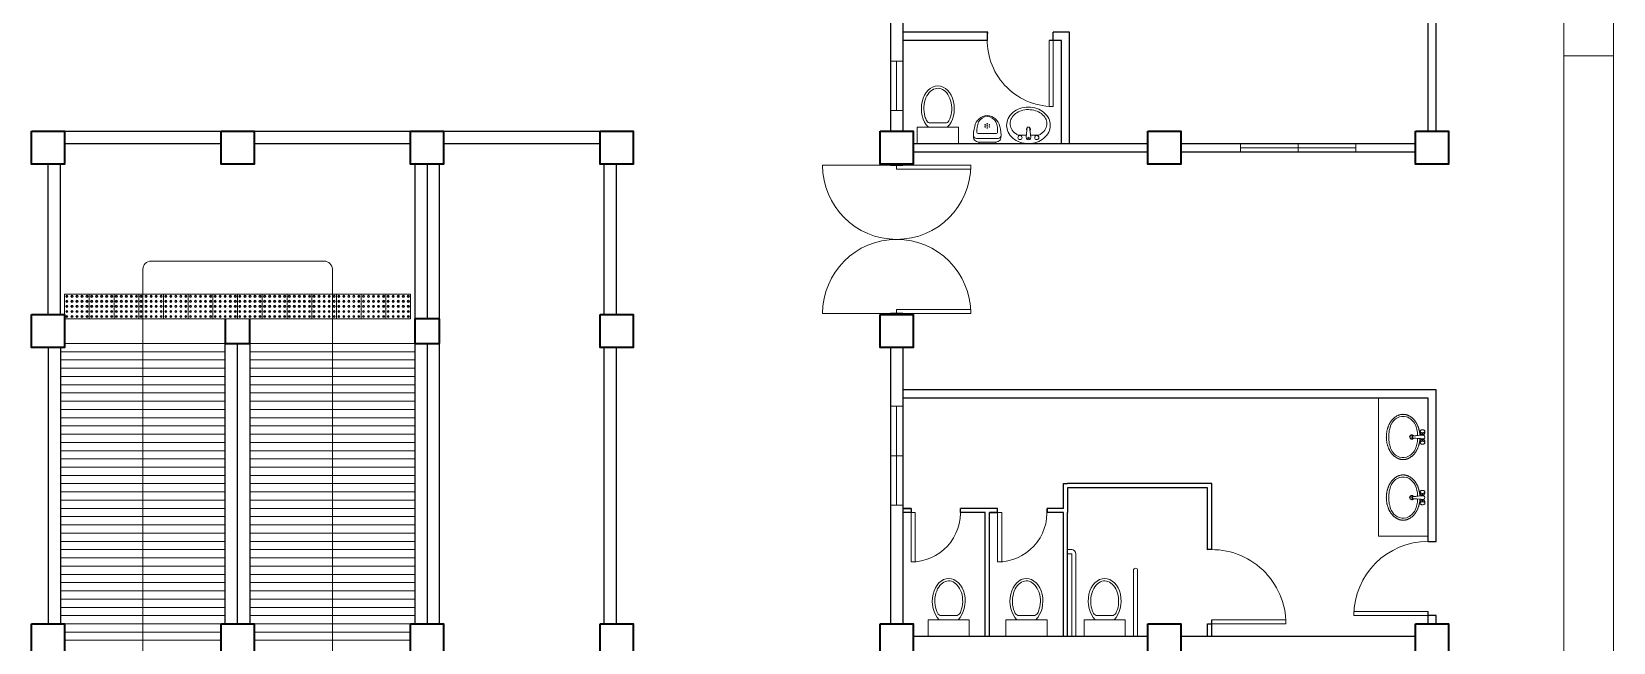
# Model space of a CAD drawing. Header units: millimetres. Extents: x -116 to 421, y 1 to 342.
# Drawn here: x 3.42 to 22.62, y 214.62 to 222.03 of the extents above; entities that cross this region are included whole.
import ezdxf

# ---------------------------------------------------------------- set-up
doc = ezdxf.new("R2010")
doc.units = ezdxf.units.MM
doc.header["$MEASUREMENT"] = 0
doc.linetypes.add('HIDDEN2', pattern=[0.1875, 0.125, -0.0625])
doc.layers.add('ahu line', color=7, linetype='Continuous', lineweight=20)

msp = doc.modelspace()

# ---------------------------------------------------------------- linework, layer by layer
at = {"color": 8, "lineweight": 25}
for p, q in [((13.845, 226.422), (13.845, 220.822)), ((13.995, 226.422), (13.995, 220.822)), ((20.37, 220.822), (20.37, 222.672)), ((20.47, 220.822), (20.47, 222.672)), ((15.026, 222.022), (13.995, 222.022)), ((15.02, 222.022), (15.02, 221.922)), ((16.019, 222.022), (15.82, 222.022)), ((15.82, 221.922), (15.82, 222.022)), ((16.02, 220.672), (16.019, 222.022)), ((15.02, 221.922), (13.995, 221.922)), ((15.92, 221.922), (15.77, 221.922)), ((15.92, 221.922), (15.82, 221.922)), ((15.92, 220.672), (15.92, 221.922)), ((3.82, 220.822), (8.42, 220.822)), ((8.42, 220.822), (10.32, 220.822)), ((3.82, 220.672), (5.72, 220.672)), ((6.12, 220.672), (8.02, 220.672)), ((8.42, 220.672), (10.32, 220.672)), ((14.12, 220.672), (16.97, 220.672)), ((17.37, 220.672), (20.22, 220.672)), ((3.62, 218.597), (3.62, 220.422)), ((3.77, 218.597), (3.77, 220.422)), ((8.07, 220.422), (8.07, 214.847)), ((8.22, 220.422), (8.22, 218.547)), ((8.37, 214.847), (8.37, 220.422)), ((10.37, 218.597), (10.37, 220.422)), ((10.52, 218.597), (10.52, 220.422)), ((13.845, 220.422), (13.845, 220.41)), ((13.995, 220.422), (13.995, 220.41)), ((14.12, 220.572), (16.97, 220.572)), ((17.37, 220.572), (20.22, 220.572)), ((13.845, 220.41), (13.995, 220.41)), ((13.995, 218.61), (13.845, 218.61)), ((13.845, 218.597), (13.845, 218.61)), ((13.995, 218.597), (13.995, 218.61)), ((3.62, 218.197), (3.62, 214.847)), ((3.77, 218.197), (3.77, 214.847)), ((5.77, 214.847), (5.77, 218.247)), ((5.92, 214.847), (5.92, 218.247)), ((6.07, 218.247), (6.07, 214.847)), ((8.22, 218.247), (8.22, 214.847)), ((10.37, 214.847), (10.37, 218.197)), ((10.52, 214.847), (10.52, 218.197)), ((13.845, 218.197), (13.845, 214.847)), ((13.995, 218.197), (13.845, 218.197)), ((13.995, 218.197), (13.995, 214.847)), ((20.47, 217.685), (13.995, 217.685)), ((20.37, 217.585), (13.995, 217.585)), ((20.37, 215.847), (20.37, 217.585)), ((20.47, 215.847), (20.47, 217.685)), ((15.945, 216.247), (15.945, 216.547)), ((15.945, 216.547), (15.995, 216.547)), ((17.745, 216.547), (15.995, 216.547)), ((17.695, 216.497), (15.995, 216.497)), ((15.995, 216.497), (15.995, 216.197)), ((17.695, 215.746), (17.695, 216.497)), ((17.745, 215.747), (17.745, 216.547)), ((14.095, 216.247), (13.995, 216.247)), ((13.995, 216.247), (14.095, 216.247)), ((14.095, 216.197), (13.995, 216.197)), ((14.095, 216.247), (14.095, 216.197)), ((14.995, 216.197), (14.693, 216.197)), ((14.995, 216.247), (14.695, 216.247)), ((14.695, 216.197), (14.695, 216.247)), ((15.145, 216.247), (14.995, 216.247)), ((14.995, 214.697), (14.995, 216.197)), ((15.045, 214.697), (15.045, 216.197)), ((15.145, 216.197), (15.045, 216.197)), ((15.045, 216.197), (15.145, 216.197)), ((15.145, 216.197), (15.145, 216.247)), ((15.945, 216.247), (15.745, 216.247)), ((15.745, 216.247), (15.745, 216.197)), ((15.945, 216.197), (15.745, 216.197)), ((15.945, 214.697), (15.945, 216.197)), ((15.995, 214.697), (15.995, 216.197)), ((20.37, 215.847), (20.47, 215.847)), ((17.745, 215.747), (17.695, 215.747)), ((17.745, 214.697), (17.745, 214.897)), ((20.37, 214.847), (20.37, 214.997)), ((20.47, 214.947), (20.37, 214.947)), ((20.47, 214.847), (20.47, 214.947)), ((14.12, 214.697), (16.97, 214.697)), ((15.045, 214.697), (15.945, 214.697)), ((15.045, 214.697), (15.945, 214.697)), ((17.37, 214.697), (20.22, 214.697)), ((17.695, 214.697), (17.695, 214.847)), ((17.695, 214.847), (17.745, 214.847))]:
    msp.add_line(p, q, dxfattribs=at)
at = {"color": 8, "lineweight": -2}
for p, q in [((15.026, 222.022), (15.02, 222.022)), ((5.77, 218.547), (5.77, 218.247)), ((8.37, 218.547), (8.07, 218.547)), ((8.07, 218.547), (8.07, 218.247)), ((8.37, 218.247), (8.37, 218.547)), ((5.77, 218.247), (6.07, 218.247)), ((5.77, 218.247), (6.07, 218.247)), ((8.07, 218.247), (8.37, 218.247)), ((17.37, 214.697), (17.695, 214.697))]:
    msp.add_line(p, q, dxfattribs=at)
at = {"color": 8, "lineweight": 13}
for p, q in [((15.77, 221.122), (15.77, 221.922)), ((15.82, 221.922), (15.82, 221.122)), ((15.82, 221.122), (15.77, 221.122)), ((13.92, 220.41), (13.02, 220.41)), ((13.92, 220.41), (14.82, 220.41)), ((13.92, 220.36), (13.92, 220.41)), ((14.82, 220.36), (13.92, 220.36)), ((14.82, 220.41), (14.82, 220.36)), ((13.92, 218.61), (13.02, 218.61)), ((13.92, 218.66), (14.82, 218.66)), ((13.92, 218.61), (13.92, 218.66)), ((14.82, 218.61), (13.92, 218.61)), ((14.82, 218.66), (14.82, 218.61)), ((14.095, 216.197), (14.095, 215.597)), ((14.095, 216.197), (14.145, 216.197)), ((14.145, 215.597), (14.145, 216.197)), ((14.693, 216.197), (14.695, 216.197)), ((15.145, 216.197), (15.145, 215.597)), ((15.145, 216.197), (15.195, 216.197)), ((15.195, 215.597), (15.195, 216.197)), ((14.095, 215.597), (14.145, 215.597)), ((17.745, 214.847), (17.745, 214.897)), ((18.645, 214.897), (17.745, 214.897)), ((18.645, 214.847), (18.645, 214.897)), ((19.47, 214.997), (20.37, 214.997)), ((19.47, 214.947), (19.47, 214.997)), ((20.37, 214.947), (19.47, 214.947)), ((17.745, 214.847), (18.645, 214.847))]:
    msp.add_line(p, q, dxfattribs=at)
at = {"color": 8, "lineweight": 9}
for p, q in [((13.845, 221.072), (13.845, 221.672)), ((13.845, 221.672), (13.995, 221.672)), ((13.92, 221.672), (13.92, 221.072)), ((13.995, 221.072), (13.845, 221.072)), ((14.17, 220.672), (14.17, 220.872)), ((14.17, 220.872), (14.67, 220.872)), ((14.329, 220.922), (14.51, 220.922)), ((14.67, 220.872), (14.67, 220.672)), ((15.505, 220.87), (15.492, 220.748)), ((15.534, 220.87), (15.548, 220.748)), ((14.67, 220.672), (14.17, 220.672)), ((14.888, 220.734), (15.152, 220.734)), ((18.095, 220.572), (18.095, 220.672)), ((19.495, 220.622), (18.095, 220.622)), ((18.795, 220.672), (19.495, 220.672)), ((18.795, 220.672), (18.795, 220.572)), ((19.495, 220.672), (19.495, 220.572)), ((19.495, 220.572), (18.095, 220.572)), ((4.77, 206.247), (4.77, 219.147)), ((4.87, 219.247), (6.97, 219.247)), ((7.07, 219.147), (7.07, 218.247)), ((4.12, 218.847), (3.82, 218.847)), ((3.82, 218.847), (3.82, 218.547)), ((4.42, 218.847), (4.12, 218.847)), ((4.12, 218.847), (4.12, 218.547)), ((4.72, 218.847), (4.42, 218.847)), ((4.42, 218.847), (4.42, 218.547)), ((5.02, 218.847), (4.72, 218.847)), ((4.72, 218.847), (4.72, 218.547)), ((5.32, 218.847), (5.02, 218.847)), ((5.02, 218.847), (5.02, 218.547)), ((5.62, 218.847), (5.32, 218.847)), ((5.32, 218.847), (5.32, 218.547)), ((5.92, 218.847), (5.62, 218.847)), ((5.62, 218.847), (5.62, 218.547)), ((6.22, 218.847), (5.92, 218.847)), ((5.92, 218.847), (5.92, 218.547)), ((6.52, 218.847), (6.22, 218.847)), ((6.22, 218.847), (6.22, 218.547)), ((6.52, 218.547), (6.52, 218.847)), ((6.82, 218.847), (6.52, 218.847)), ((6.82, 218.547), (6.82, 218.847)), ((7.12, 218.847), (6.82, 218.847)), ((7.12, 218.547), (7.12, 218.847)), ((7.42, 218.847), (7.12, 218.847)), ((7.42, 218.547), (7.42, 218.847)), ((7.72, 218.847), (7.42, 218.847)), ((7.72, 218.547), (7.72, 218.847)), ((8.02, 218.847), (7.72, 218.847)), ((8.02, 218.547), (8.02, 218.847)), ((3.82, 218.547), (4.12, 218.547)), ((4.12, 218.547), (4.42, 218.547)), ((4.42, 218.547), (4.72, 218.547)), ((4.72, 218.547), (5.02, 218.547)), ((5.02, 218.547), (5.32, 218.547)), ((5.32, 218.547), (5.62, 218.547)), ((5.62, 218.547), (5.92, 218.547)), ((6.07, 218.547), (5.77, 218.547)), ((6.07, 218.547), (5.77, 218.547)), ((5.92, 218.547), (6.22, 218.547)), ((6.22, 218.547), (6.52, 218.547)), ((6.52, 218.547), (6.82, 218.547)), ((6.82, 218.547), (7.12, 218.547)), ((7.12, 218.547), (7.42, 218.547)), ((7.42, 218.547), (7.72, 218.547)), ((7.72, 218.547), (8.02, 218.547)), ((3.77, 218.147), (5.77, 218.147)), ((3.82, 218.247), (5.77, 218.247)), ((6.07, 218.247), (8.07, 218.247)), ((6.07, 218.147), (8.07, 218.147)), ((7.07, 218.247), (7.07, 205.347)), ((3.77, 218.047), (5.77, 218.047)), ((3.77, 217.947), (5.77, 217.947)), ((6.07, 218.047), (8.07, 218.047)), ((6.07, 217.947), (8.07, 217.947)), ((3.77, 217.847), (5.77, 217.847)), ((3.77, 217.747), (5.77, 217.747)), ((6.07, 217.847), (8.07, 217.847)), ((6.07, 217.747), (8.07, 217.747)), ((3.77, 217.647), (5.77, 217.647)), ((3.77, 217.547), (5.77, 217.547)), ((6.07, 217.647), (8.07, 217.647)), ((6.07, 217.547), (8.07, 217.547)), ((3.77, 217.447), (5.77, 217.447)), ((3.77, 217.347), (5.77, 217.347)), ((6.07, 217.447), (8.07, 217.447)), ((6.07, 217.347), (8.07, 217.347)), ((13.995, 217.485), (13.845, 217.485)), ((13.92, 217.485), (13.92, 216.285)), ((3.77, 217.247), (5.77, 217.247)), ((6.07, 217.247), (8.07, 217.247)), ((20.274, 217.182), (20.274, 217.161)), ((20.282, 217.166), (20.274, 217.179)), ((20.282, 217.148), (20.274, 217.161)), ((20.282, 217.166), (20.303, 217.163)), ((20.282, 217.166), (20.282, 217.148)), ((20.323, 217.166), (20.303, 217.163)), ((20.303, 217.144), (20.303, 217.163)), ((20.323, 217.166), (20.332, 217.179)), ((20.323, 217.166), (20.323, 217.148)), ((20.323, 217.148), (20.332, 217.161)), ((20.332, 217.182), (20.332, 217.161)), ((3.77, 217.147), (5.77, 217.147)), ((3.77, 217.047), (5.77, 217.047)), ((6.07, 217.147), (8.07, 217.147)), ((6.07, 217.047), (8.07, 217.047)), ((20.188, 217.123), (20.178, 217.127)), ((20.188, 217.104), (20.178, 217.099)), ((20.179, 217.128), (20.279, 217.134)), ((20.179, 217.099), (20.279, 217.093)), ((20.188, 217.123), (20.284, 217.134)), ((20.188, 217.103), (20.284, 217.092)), ((20.282, 217.079), (20.274, 217.066)), ((20.274, 217.045), (20.274, 217.066)), ((20.282, 217.06), (20.274, 217.048)), ((20.282, 217.148), (20.303, 217.144)), ((20.282, 217.079), (20.303, 217.082)), ((20.282, 217.06), (20.282, 217.079)), ((20.282, 217.06), (20.303, 217.064)), ((20.284, 217.134), (20.32, 217.136)), ((20.284, 217.092), (20.32, 217.091)), ((20.289, 217.145), (20.289, 217.142)), ((20.289, 217.082), (20.289, 217.085)), ((20.323, 217.148), (20.303, 217.144)), ((20.303, 217.082), (20.303, 217.064)), ((20.323, 217.079), (20.303, 217.082)), ((20.323, 217.06), (20.303, 217.064)), ((20.317, 217.145), (20.317, 217.142)), ((20.317, 217.082), (20.317, 217.085)), ((20.323, 217.079), (20.332, 217.066)), ((20.323, 217.06), (20.323, 217.079)), ((20.323, 217.06), (20.332, 217.048)), ((20.332, 217.045), (20.332, 217.066)), ((3.77, 216.947), (5.77, 216.947)), ((3.77, 216.847), (5.77, 216.847)), ((6.07, 216.947), (8.07, 216.947)), ((6.07, 216.847), (8.07, 216.847)), ((13.845, 216.885), (13.995, 216.885)), ((3.77, 216.747), (5.77, 216.747)), ((3.77, 216.647), (5.77, 216.647)), ((6.07, 216.747), (8.07, 216.747)), ((6.07, 216.647), (8.07, 216.647)), ((3.77, 216.547), (5.77, 216.547)), ((3.77, 216.447), (5.77, 216.447)), ((6.07, 216.547), (8.07, 216.547)), ((6.07, 216.447), (8.07, 216.447)), ((20.188, 216.388), (20.178, 216.392)), ((20.179, 216.393), (20.279, 216.399)), ((20.188, 216.388), (20.284, 216.399)), ((20.274, 216.447), (20.274, 216.426)), ((20.282, 216.431), (20.274, 216.444)), ((20.282, 216.413), (20.274, 216.426)), ((20.282, 216.431), (20.303, 216.427)), ((20.282, 216.431), (20.282, 216.413)), ((20.282, 216.413), (20.303, 216.409)), ((20.284, 216.399), (20.32, 216.401)), ((20.289, 216.41), (20.289, 216.407)), ((20.323, 216.431), (20.303, 216.427)), ((20.303, 216.409), (20.303, 216.427)), ((20.323, 216.413), (20.303, 216.409)), ((20.317, 216.41), (20.317, 216.407)), ((20.323, 216.431), (20.332, 216.444)), ((20.323, 216.431), (20.323, 216.413)), ((20.323, 216.413), (20.332, 216.426)), ((20.332, 216.447), (20.332, 216.426)), ((3.77, 216.347), (5.77, 216.347)), ((3.77, 216.247), (5.77, 216.247)), ((6.07, 216.347), (8.07, 216.347)), ((6.07, 216.247), (8.07, 216.247)), ((13.995, 216.285), (13.845, 216.285)), ((20.188, 216.368), (20.178, 216.364)), ((20.179, 216.364), (20.279, 216.358)), ((20.188, 216.368), (20.284, 216.357)), ((20.282, 216.344), (20.274, 216.331)), ((20.274, 216.31), (20.274, 216.331)), ((20.282, 216.325), (20.274, 216.313)), ((20.282, 216.344), (20.303, 216.347)), ((20.282, 216.325), (20.282, 216.344)), ((20.282, 216.325), (20.303, 216.329)), ((20.284, 216.357), (20.32, 216.356)), ((20.289, 216.347), (20.289, 216.35)), ((20.303, 216.347), (20.303, 216.329)), ((20.323, 216.344), (20.303, 216.347)), ((20.323, 216.325), (20.303, 216.329)), ((20.317, 216.347), (20.317, 216.35)), ((20.323, 216.325), (20.323, 216.344)), ((20.323, 216.344), (20.332, 216.331)), ((20.323, 216.325), (20.332, 216.313)), ((20.332, 216.31), (20.332, 216.331)), ((3.77, 216.147), (5.77, 216.147)), ((3.77, 216.047), (5.77, 216.047)), ((6.07, 216.147), (8.07, 216.147)), ((6.07, 216.047), (8.07, 216.047)), ((3.77, 215.947), (5.77, 215.947)), ((3.77, 215.847), (5.77, 215.847)), ((6.07, 215.947), (8.07, 215.947)), ((6.07, 215.847), (8.07, 215.847)), ((3.77, 215.747), (5.77, 215.747)), ((3.77, 215.647), (5.77, 215.647)), ((6.07, 215.747), (8.07, 215.747)), ((6.07, 215.647), (8.07, 215.647)), ((15.995, 215.697), (15.995, 215.747)), ((15.995, 215.747), (16.045, 215.747)), ((16.045, 215.697), (15.995, 215.697)), ((16.045, 215.397), (16.045, 215.697)), ((16.095, 215.697), (16.095, 214.697)), ((3.77, 215.547), (5.77, 215.547)), ((3.77, 215.447), (5.77, 215.447)), ((6.07, 215.547), (8.07, 215.547)), ((6.07, 215.447), (8.07, 215.447)), ((16.795, 215.497), (16.795, 214.697)), ((16.845, 215.397), (16.845, 215.497)), ((3.77, 215.347), (5.77, 215.347)), ((3.77, 215.247), (5.77, 215.247)), ((6.07, 215.347), (8.07, 215.347)), ((6.07, 215.247), (8.07, 215.247)), ((16.045, 214.697), (16.045, 215.397)), ((16.845, 214.697), (16.845, 215.397)), ((3.77, 215.147), (5.77, 215.147)), ((3.77, 215.047), (5.77, 215.047)), ((6.07, 215.147), (8.07, 215.147)), ((6.07, 215.047), (8.07, 215.047)), ((3.77, 214.947), (5.77, 214.947)), ((6.07, 214.947), (8.07, 214.947)), ((14.302, 214.897), (14.302, 214.697)), ((14.802, 214.897), (14.302, 214.897)), ((14.643, 214.947), (14.462, 214.947)), ((14.802, 214.697), (14.802, 214.897)), ((15.245, 214.897), (15.245, 214.697)), ((15.745, 214.897), (15.245, 214.897)), ((15.585, 214.947), (15.404, 214.947)), ((15.745, 214.697), (15.745, 214.897)), ((16.195, 214.697), (16.195, 214.897)), ((16.195, 214.897), (16.695, 214.897)), ((16.354, 214.947), (16.535, 214.947)), ((16.695, 214.897), (16.695, 214.697)), ((3.77, 214.847), (5.77, 214.847)), ((3.82, 214.747), (5.72, 214.747)), ((6.07, 214.847), (8.07, 214.847)), ((6.12, 214.747), (8.02, 214.747)), ((14.302, 214.697), (14.802, 214.697)), ((15.245, 214.697), (15.745, 214.697)), ((15.995, 214.697), (16.045, 214.697)), ((16.695, 214.697), (16.195, 214.697)), ((16.795, 214.697), (16.845, 214.697)), ((3.82, 214.647), (5.72, 214.647)), ((6.12, 214.647), (8.02, 214.647))]:
    msp.add_line(p, q, dxfattribs=at)
at = {"color": 8, "lineweight": 35}
for p, q in [((5.77, 218.547), (5.77, 218.247)), ((6.07, 218.247), (6.07, 218.547)), ((6.07, 218.247), (6.07, 218.547)), ((8.37, 218.547), (8.07, 218.547)), ((8.07, 218.547), (8.07, 218.247)), ((8.37, 218.247), (8.37, 218.547)), ((5.77, 218.247), (6.07, 218.247)), ((8.07, 218.247), (8.37, 218.247))]:
    msp.add_line(p, q, dxfattribs=at)
at = {"color": 8, "lineweight": 9}
for points in [[(13.845, 221.672), (13.995, 221.672), (13.995, 221.072), (13.845, 221.072)], [(18.095, 220.672), (19.495, 220.672), (19.495, 220.572), (18.095, 220.572)], [(13.845, 217.485), (13.995, 217.485), (13.995, 216.285), (13.845, 216.285)]]:
    msp.add_lwpolyline(points, close=True, dxfattribs=at)
for points in [[(14.916, 220.69, -0.232594), (14.865, 220.714, -0.150533), (14.854, 220.741, -0.085973), (14.867, 220.879, -0.343308), (15.02, 221.012)], [(15.02, 220.794), (14.909, 220.794, -0.398633), (14.894, 220.808, -0.107696), (14.915, 220.935, -0.267529), (15.02, 221)], [(15.123, 220.69, 0.232594), (15.175, 220.714, 0.150533), (15.186, 220.741, 0.085973), (15.172, 220.879, 0.343308), (15.02, 221.012)], [(15.02, 220.794), (15.131, 220.794, 0.398633), (15.146, 220.808, 0.107696), (15.125, 220.935, 0.267529), (15.02, 221)], [(15.742, 220.914, 0.124838), (15.727, 220.977, 0.105788), (15.677, 221.035, 0.086697), (15.607, 221.071, 0.076776), (15.52, 221.084, 0.076776), (15.432, 221.071, 0.086697), (15.363, 221.035, 0.105788), (15.313, 220.977, 0.124838), (15.297, 220.914, 0.124838), (15.313, 220.852, 0.105788), (15.363, 220.794, 0.040067), (15.393, 220.774), (15.495, 220.774, 0.040067)], [(15.544, 220.774), (15.646, 220.774, 0.040067), (15.677, 220.794, 0.105788), (15.727, 220.852, 0.124838), (15.742, 220.914, 0.124838)], [(20.287, 217.147, 0.035268), (20.288, 217.146, 0.107165), (20.291, 217.143, 0.077149), (20.296, 217.141, 0.064217), (20.303, 217.14, 0.064217)], [(20.287, 217.08, -0.035268), (20.288, 217.08, -0.107165), (20.291, 217.084, -0.077149), (20.296, 217.086, -0.064217), (20.303, 217.087, -0.064217)], [(20.289, 217.147, 0.046803), (20.291, 217.145, 0.077149), (20.296, 217.143, 0.064217), (20.303, 217.142, 0.064217), (20.309, 217.143, 0.077149), (20.315, 217.145, 0.046803), (20.317, 217.147, 0.145837)], [(20.289, 217.145, 0.047218), (20.29, 217.144, 0.107177), (20.293, 217.14, 0.077931), (20.297, 217.139, 0.065152), (20.303, 217.138, 0.065152), (20.308, 217.139, 0.077931), (20.313, 217.14, 0.107177), (20.316, 217.144, 0.047218), (20.316, 217.145, 0.144081)], [(20.289, 217.082, -0.047218), (20.29, 217.083, -0.107177), (20.293, 217.086, -0.077931), (20.297, 217.088, -0.065152), (20.303, 217.089, -0.065152), (20.308, 217.088, -0.077931), (20.313, 217.086, -0.107177), (20.316, 217.083, -0.047218), (20.316, 217.082, -0.144081)], [(20.289, 217.08, -0.046803), (20.291, 217.081, -0.077149), (20.296, 217.084, -0.064217), (20.303, 217.084, -0.064217), (20.309, 217.084, -0.077149), (20.315, 217.081, -0.046803), (20.317, 217.08, -0.145837)], [(20.303, 217.14, 0.064217), (20.309, 217.141, 0.077149), (20.314, 217.143, 0.107165), (20.318, 217.146, 0.035268), (20.318, 217.147, 0.145837)], [(20.303, 217.087, -0.064217), (20.309, 217.086, -0.077149), (20.314, 217.084, -0.107165), (20.318, 217.08, -0.035268), (20.318, 217.08, -0.145837)], [(20.287, 216.412, 0.035268), (20.288, 216.411, 0.107165), (20.291, 216.408, 0.077149), (20.296, 216.406, 0.064217), (20.303, 216.405, 0.064217)], [(20.289, 216.412, 0.046803), (20.291, 216.41, 0.077149), (20.296, 216.408, 0.064217), (20.303, 216.407, 0.064217), (20.309, 216.408, 0.077149), (20.315, 216.41, 0.046803), (20.317, 216.412, 0.145837)], [(20.289, 216.41, 0.047218), (20.29, 216.409, 0.107177), (20.293, 216.405, 0.077931), (20.297, 216.404, 0.065152), (20.303, 216.403, 0.065152), (20.308, 216.404, 0.077931), (20.313, 216.405, 0.107177), (20.316, 216.409, 0.047218), (20.316, 216.41, 0.144081)], [(20.303, 216.405, 0.064217), (20.309, 216.406, 0.077149), (20.314, 216.408, 0.107165), (20.318, 216.411, 0.035268), (20.318, 216.412, 0.145837)], [(20.287, 216.344, -0.035268), (20.288, 216.345, -0.107165), (20.291, 216.349, -0.077149), (20.296, 216.351, -0.064217), (20.303, 216.352, -0.064217)], [(20.289, 216.347, -0.047218), (20.29, 216.348, -0.107177), (20.293, 216.351, -0.077931), (20.297, 216.353, -0.065152), (20.303, 216.354, -0.065152), (20.308, 216.353, -0.077931), (20.313, 216.351, -0.107177), (20.316, 216.348, -0.047218), (20.316, 216.347, -0.144081)], [(20.289, 216.345, -0.046803), (20.291, 216.346, -0.077149), (20.296, 216.348, -0.064217), (20.303, 216.349, -0.064217), (20.309, 216.348, -0.077149), (20.315, 216.346, -0.046803), (20.317, 216.345, -0.145837)], [(20.303, 216.352, -0.064217), (20.309, 216.351, -0.077149), (20.314, 216.349, -0.107165), (20.318, 216.345, -0.035268), (20.318, 216.344, -0.145837)]]:
    msp.add_lwpolyline(points, format="xyb", dxfattribs=at)
for points in [[(15.785, 220.893, 0.11576), (15.766, 220.976, 0.104047), (15.707, 221.05, 0.090875), (15.623, 221.097, 0.083344), (15.52, 221.114, 0.083344), (15.416, 221.097, 0.090875), (15.332, 221.05, 0.104047), (15.274, 220.976, 0.11576), (15.255, 220.893, 0.11576), (15.274, 220.811, 0.104047), (15.332, 220.737, 0.090875), (15.416, 220.69, 0.083344), (15.52, 220.672, 0.083344), (15.623, 220.69, 0.090875), (15.707, 220.737, 0.104047), (15.766, 220.811, 0.11576)], [(20.274, 217.182, 0.145837), (20.276, 217.176, 0.107165), (20.282, 217.169, 0.077149), (20.291, 217.165, 0.064217), (20.303, 217.164, 0.064217), (20.314, 217.165, 0.077149), (20.323, 217.169, 0.107165), (20.33, 217.176, 0.145837), (20.332, 217.182, 0.145837), (20.33, 217.189, 0.107165), (20.323, 217.195, 0.077149), (20.314, 217.199, 0.064217), (20.303, 217.2, 0.064217), (20.291, 217.199, 0.077149), (20.282, 217.195, 0.107165), (20.276, 217.189, 0.145837)], [(20.274, 217.045, -0.145837), (20.276, 217.051, -0.107165), (20.282, 217.058, -0.077149), (20.291, 217.062, -0.064217), (20.303, 217.063, -0.064217), (20.314, 217.062, -0.077149), (20.323, 217.058, -0.107165), (20.33, 217.051, -0.145837), (20.332, 217.045, -0.145837), (20.33, 217.038, -0.107165), (20.323, 217.032, -0.077149), (20.314, 217.028, -0.064217), (20.303, 217.026, -0.064217), (20.291, 217.028, -0.077149), (20.282, 217.032, -0.107165), (20.276, 217.038, -0.145837)], [(20.274, 216.447, 0.145837), (20.276, 216.44, 0.107165), (20.282, 216.434, 0.077149), (20.291, 216.43, 0.064217), (20.303, 216.429, 0.064217), (20.314, 216.43, 0.077149), (20.323, 216.434, 0.107165), (20.33, 216.44, 0.145837), (20.332, 216.447, 0.145837), (20.33, 216.454, 0.107165), (20.323, 216.46, 0.077149), (20.314, 216.464, 0.064217), (20.303, 216.465, 0.064217), (20.291, 216.464, 0.077149), (20.282, 216.46, 0.107165), (20.276, 216.454, 0.145837)], [(20.274, 216.31, -0.145837), (20.276, 216.316, -0.107165), (20.282, 216.323, -0.077149), (20.291, 216.326, -0.064217), (20.303, 216.328, -0.064217), (20.314, 216.326, -0.077149), (20.323, 216.323, -0.107165), (20.33, 216.316, -0.145837), (20.332, 216.31, -0.145837), (20.33, 216.303, -0.107165), (20.323, 216.297, -0.077149), (20.314, 216.293, -0.064217), (20.303, 216.291, -0.064217), (20.291, 216.293, -0.077149), (20.282, 216.297, -0.107165), (20.276, 216.303, -0.145837)]]:
    msp.add_lwpolyline(points, format="xyb", close=True, dxfattribs=at)
at = {"color": 8, "lineweight": 35}
for points in [[(3.42, 220.822), (3.82, 220.822), (3.82, 220.422), (3.42, 220.422)], [(5.72, 220.822), (6.12, 220.822), (6.12, 220.422), (5.72, 220.422)], [(8.02, 220.822), (8.42, 220.822), (8.42, 220.422), (8.02, 220.422)], [(10.32, 220.822), (10.72, 220.822), (10.72, 220.422), (10.32, 220.422)], [(13.72, 220.822), (14.12, 220.822), (14.12, 220.422), (13.72, 220.422)], [(16.97, 220.822), (17.37, 220.822), (17.37, 220.422), (16.97, 220.422)], [(20.22, 220.822), (20.62, 220.822), (20.62, 220.422), (20.22, 220.422)], [(3.42, 218.597), (3.82, 218.597), (3.82, 218.197), (3.42, 218.197)], [(10.32, 218.597), (10.72, 218.597), (10.72, 218.197), (10.32, 218.197)], [(13.72, 218.597), (14.12, 218.597), (14.12, 218.197), (13.72, 218.197)], [(3.42, 214.847), (3.82, 214.847), (3.82, 214.447), (3.42, 214.447)], [(5.72, 214.847), (6.12, 214.847), (6.12, 214.447), (5.72, 214.447)], [(8.02, 214.847), (8.42, 214.847), (8.42, 214.447), (8.02, 214.447)], [(10.32, 214.847), (10.72, 214.847), (10.72, 214.447), (10.32, 214.447)], [(13.72, 214.847), (14.12, 214.847), (14.12, 214.447), (13.72, 214.447)], [(16.97, 214.847), (17.37, 214.847), (17.37, 214.447), (16.97, 214.447)], [(20.22, 214.847), (20.62, 214.847), (20.62, 214.447), (20.22, 214.447)]]:
    msp.add_lwpolyline(points, close=True, dxfattribs=at)
at = {"color": 8, "lineweight": 9}
for points in [[(15.02, 220.69), (14.916, 220.69)], [(14.916, 220.69), (14.916, 220.672), (15.02, 220.672)], [(15.02, 220.69), (15.123, 220.69)], [(15.123, 220.69), (15.123, 220.672), (15.02, 220.672)]]:
    msp.add_lwpolyline(points, dxfattribs=at)
at = {"color": 8, "lineweight": 9, "ltscale": 0.4}
msp.add_lwpolyline([(20.37, 217.585), (20.37, 215.91), (19.77, 215.91), (19.77, 217.585)], close=True, dxfattribs=at)
at = {"color": 8, "lineweight": 9}
for centre, radius in [((14.995, 220.899), 0.004), ((14.995, 220.874), 0.004), ((15.02, 220.912), 0.004), ((15.02, 220.887), 0.004), ((15.02, 220.862), 0.004), ((15.045, 220.899), 0.004), ((15.045, 220.874), 0.004), ((15.418, 220.745), 0.0255), ((15.52, 220.739), 0.0095), ((15.621, 220.745), 0.0255), ((3.848, 218.819), 0.013), ((3.848, 218.758), 0.013), ((3.848, 218.697), 0.013), ((3.848, 218.819), 0.009), ((3.848, 218.758), 0.009), ((3.848, 218.697), 0.009), ((3.909, 218.819), 0.013), ((3.909, 218.758), 0.013), ((3.909, 218.697), 0.013), ((3.909, 218.819), 0.009), ((3.909, 218.758), 0.009), ((3.909, 218.697), 0.009), ((3.97, 218.819), 0.013), ((3.97, 218.758), 0.013), ((3.97, 218.697), 0.013), ((3.97, 218.819), 0.009), ((3.97, 218.758), 0.009), ((3.97, 218.697), 0.009), ((4.031, 218.819), 0.013), ((4.031, 218.758), 0.013), ((4.031, 218.697), 0.013), ((4.031, 218.819), 0.009), ((4.031, 218.758), 0.009), ((4.031, 218.697), 0.009), ((4.092, 218.819), 0.013), ((4.092, 218.758), 0.013), ((4.092, 218.697), 0.013), ((4.092, 218.819), 0.009), ((4.092, 218.758), 0.009), ((4.092, 218.697), 0.009), ((4.148, 218.819), 0.013), ((4.148, 218.758), 0.013), ((4.148, 218.697), 0.013), ((4.148, 218.819), 0.009), ((4.148, 218.758), 0.009), ((4.148, 218.697), 0.009), ((4.209, 218.819), 0.013), ((4.209, 218.758), 0.013), ((4.209, 218.697), 0.013), ((4.209, 218.819), 0.009), ((4.209, 218.758), 0.009), ((4.209, 218.697), 0.009), ((4.27, 218.819), 0.013), ((4.27, 218.758), 0.013), ((4.27, 218.697), 0.013), ((4.27, 218.819), 0.009), ((4.27, 218.758), 0.009), ((4.27, 218.697), 0.009), ((4.331, 218.819), 0.013), ((4.331, 218.758), 0.013), ((4.331, 218.697), 0.013), ((4.331, 218.819), 0.009), ((4.331, 218.758), 0.009), ((4.331, 218.697), 0.009), ((4.392, 218.819), 0.013), ((4.392, 218.758), 0.013), ((4.392, 218.697), 0.013), ((4.392, 218.819), 0.009), ((4.392, 218.758), 0.009), ((4.392, 218.697), 0.009), ((4.448, 218.819), 0.013), ((4.448, 218.758), 0.013), ((4.448, 218.697), 0.013), ((4.448, 218.819), 0.009), ((4.448, 218.758), 0.009), ((4.448, 218.697), 0.009), ((4.509, 218.819), 0.013), ((4.509, 218.758), 0.013), ((4.509, 218.697), 0.013), ((4.509, 218.819), 0.009), ((4.509, 218.758), 0.009), ((4.509, 218.697), 0.009), ((4.57, 218.819), 0.013), ((4.57, 218.758), 0.013), ((4.57, 218.697), 0.013), ((4.57, 218.819), 0.009), ((4.57, 218.758), 0.009), ((4.57, 218.697), 0.009), ((4.631, 218.819), 0.013), ((4.631, 218.758), 0.013), ((4.631, 218.697), 0.013), ((4.631, 218.819), 0.009), ((4.631, 218.758), 0.009), ((4.631, 218.697), 0.009), ((4.692, 218.819), 0.013), ((4.692, 218.758), 0.013), ((4.692, 218.697), 0.013), ((4.692, 218.819), 0.009), ((4.692, 218.758), 0.009), ((4.692, 218.697), 0.009), ((4.748, 218.819), 0.013), ((4.748, 218.758), 0.013), ((4.748, 218.697), 0.013), ((4.748, 218.819), 0.009), ((4.748, 218.758), 0.009), ((4.748, 218.697), 0.009), ((4.809, 218.819), 0.013), ((4.809, 218.758), 0.013), ((4.809, 218.697), 0.013), ((4.809, 218.819), 0.009), ((4.809, 218.758), 0.009), ((4.809, 218.697), 0.009), ((4.87, 218.819), 0.013), ((4.87, 218.758), 0.013), ((4.87, 218.697), 0.013), ((4.87, 218.819), 0.009), ((4.87, 218.758), 0.009), ((4.87, 218.697), 0.009), ((4.931, 218.819), 0.013), ((4.931, 218.758), 0.013), ((4.931, 218.697), 0.013), ((4.931, 218.819), 0.009), ((4.931, 218.758), 0.009), ((4.931, 218.697), 0.009), ((4.992, 218.819), 0.013), ((4.992, 218.758), 0.013), ((4.992, 218.697), 0.013), ((4.992, 218.819), 0.009), ((4.992, 218.758), 0.009), ((4.992, 218.697), 0.009), ((5.048, 218.819), 0.013), ((5.048, 218.758), 0.013), ((5.048, 218.697), 0.013), ((5.048, 218.819), 0.009), ((5.048, 218.758), 0.009), ((5.048, 218.697), 0.009), ((5.109, 218.819), 0.013), ((5.109, 218.758), 0.013), ((5.109, 218.697), 0.013), ((5.109, 218.819), 0.009), ((5.109, 218.758), 0.009), ((5.109, 218.697), 0.009), ((5.17, 218.819), 0.013), ((5.17, 218.758), 0.013), ((5.17, 218.697), 0.013), ((5.17, 218.819), 0.009), ((5.17, 218.758), 0.009), ((5.17, 218.697), 0.009), ((5.231, 218.819), 0.013), ((5.231, 218.758), 0.013), ((5.231, 218.697), 0.013), ((5.231, 218.819), 0.009), ((5.231, 218.758), 0.009), ((5.231, 218.697), 0.009), ((5.292, 218.819), 0.013), ((5.292, 218.758), 0.013), ((5.292, 218.697), 0.013), ((5.292, 218.819), 0.009), ((5.292, 218.758), 0.009), ((5.292, 218.697), 0.009), ((5.348, 218.819), 0.013), ((5.348, 218.758), 0.013), ((5.348, 218.697), 0.013), ((5.348, 218.819), 0.009), ((5.348, 218.758), 0.009), ((5.348, 218.697), 0.009), ((5.409, 218.819), 0.013), ((5.409, 218.758), 0.013), ((5.409, 218.697), 0.013), ((5.409, 218.819), 0.009), ((5.409, 218.758), 0.009), ((5.409, 218.697), 0.009), ((5.47, 218.819), 0.013), ((5.47, 218.758), 0.013), ((5.47, 218.697), 0.013), ((5.47, 218.819), 0.009), ((5.47, 218.758), 0.009), ((5.47, 218.697), 0.009), ((5.531, 218.819), 0.013), ((5.531, 218.758), 0.013), ((5.531, 218.697), 0.013), ((5.531, 218.819), 0.009), ((5.531, 218.758), 0.009), ((5.531, 218.697), 0.009), ((5.592, 218.819), 0.013), ((5.592, 218.758), 0.013), ((5.592, 218.697), 0.013), ((5.592, 218.819), 0.009), ((5.592, 218.758), 0.009), ((5.592, 218.697), 0.009), ((5.648, 218.819), 0.013), ((5.648, 218.758), 0.013), ((5.648, 218.697), 0.013), ((5.648, 218.819), 0.009), ((5.648, 218.758), 0.009), ((5.648, 218.697), 0.009), ((5.709, 218.819), 0.013), ((5.709, 218.758), 0.013), ((5.709, 218.697), 0.013), ((5.709, 218.819), 0.009), ((5.709, 218.758), 0.009), ((5.709, 218.697), 0.009), ((5.77, 218.819), 0.013), ((5.77, 218.758), 0.013), ((5.77, 218.697), 0.013), ((5.77, 218.819), 0.009), ((5.77, 218.758), 0.009), ((5.77, 218.697), 0.009), ((5.831, 218.819), 0.013), ((5.831, 218.758), 0.013), ((5.831, 218.697), 0.013), ((5.831, 218.819), 0.009), ((5.831, 218.758), 0.009), ((5.831, 218.697), 0.009), ((5.892, 218.819), 0.013), ((5.892, 218.758), 0.013), ((5.892, 218.697), 0.013), ((5.892, 218.819), 0.009), ((5.892, 218.758), 0.009), ((5.892, 218.697), 0.009), ((5.948, 218.819), 0.013), ((5.948, 218.758), 0.013), ((5.948, 218.697), 0.013), ((5.948, 218.819), 0.009), ((5.948, 218.758), 0.009), ((5.948, 218.697), 0.009), ((6.009, 218.819), 0.013), ((6.009, 218.758), 0.013), ((6.009, 218.697), 0.013), ((6.009, 218.819), 0.009), ((6.009, 218.758), 0.009), ((6.009, 218.697), 0.009), ((6.07, 218.819), 0.013), ((6.07, 218.758), 0.013), ((6.07, 218.697), 0.013), ((6.07, 218.819), 0.009), ((6.07, 218.758), 0.009), ((6.07, 218.697), 0.009), ((6.131, 218.819), 0.013), ((6.131, 218.758), 0.013), ((6.131, 218.697), 0.013), ((6.131, 218.819), 0.009), ((6.131, 218.758), 0.009), ((6.131, 218.697), 0.009), ((6.192, 218.819), 0.013), ((6.192, 218.758), 0.013), ((6.192, 218.697), 0.013), ((6.192, 218.819), 0.009), ((6.192, 218.758), 0.009), ((6.192, 218.697), 0.009), ((6.248, 218.819), 0.013), ((6.248, 218.758), 0.013), ((6.248, 218.697), 0.013), ((6.248, 218.819), 0.009), ((6.248, 218.758), 0.009), ((6.248, 218.697), 0.009), ((6.309, 218.819), 0.013), ((6.309, 218.758), 0.013), ((6.309, 218.697), 0.013), ((6.309, 218.819), 0.009), ((6.309, 218.758), 0.009), ((6.309, 218.697), 0.009), ((6.37, 218.819), 0.013), ((6.37, 218.758), 0.013), ((6.37, 218.697), 0.013), ((6.37, 218.819), 0.009), ((6.37, 218.758), 0.009), ((6.37, 218.697), 0.009), ((6.431, 218.819), 0.013), ((6.431, 218.758), 0.013), ((6.431, 218.697), 0.013), ((6.431, 218.819), 0.009), ((6.431, 218.758), 0.009), ((6.431, 218.697), 0.009), ((6.492, 218.819), 0.013), ((6.492, 218.758), 0.013), ((6.492, 218.697), 0.013), ((6.492, 218.819), 0.009), ((6.492, 218.758), 0.009), ((6.492, 218.697), 0.009), ((6.548, 218.819), 0.013), ((6.548, 218.758), 0.013), ((6.548, 218.697), 0.013), ((6.548, 218.819), 0.009), ((6.548, 218.758), 0.009), ((6.548, 218.697), 0.009), ((6.609, 218.819), 0.013), ((6.609, 218.758), 0.013), ((6.609, 218.697), 0.013), ((6.609, 218.819), 0.009), ((6.609, 218.758), 0.009), ((6.609, 218.697), 0.009), ((6.67, 218.819), 0.013), ((6.67, 218.758), 0.013), ((6.67, 218.697), 0.013), ((6.67, 218.819), 0.009), ((6.67, 218.758), 0.009), ((6.67, 218.697), 0.009), ((6.731, 218.819), 0.013), ((6.731, 218.758), 0.013), ((6.731, 218.697), 0.013), ((6.731, 218.819), 0.009), ((6.731, 218.758), 0.009), ((6.731, 218.697), 0.009), ((6.792, 218.819), 0.013), ((6.792, 218.758), 0.013), ((6.792, 218.697), 0.013), ((6.792, 218.819), 0.009), ((6.792, 218.758), 0.009), ((6.792, 218.697), 0.009), ((6.848, 218.819), 0.013), ((6.848, 218.758), 0.013), ((6.848, 218.697), 0.013), ((6.848, 218.819), 0.009), ((6.848, 218.758), 0.009), ((6.848, 218.697), 0.009), ((6.909, 218.819), 0.013), ((6.909, 218.758), 0.013), ((6.909, 218.697), 0.013), ((6.909, 218.819), 0.009), ((6.909, 218.758), 0.009), ((6.909, 218.697), 0.009), ((6.97, 218.819), 0.013), ((6.97, 218.758), 0.013), ((6.97, 218.697), 0.013), ((6.97, 218.819), 0.009), ((6.97, 218.758), 0.009), ((6.97, 218.697), 0.009), ((7.031, 218.819), 0.013), ((7.031, 218.758), 0.013), ((7.031, 218.697), 0.013), ((7.031, 218.819), 0.009), ((7.031, 218.758), 0.009), ((7.031, 218.697), 0.009), ((7.092, 218.819), 0.013), ((7.092, 218.758), 0.013), ((7.092, 218.697), 0.013), ((7.092, 218.819), 0.009), ((7.092, 218.758), 0.009), ((7.092, 218.697), 0.009), ((7.148, 218.819), 0.013), ((7.148, 218.758), 0.013), ((7.148, 218.697), 0.013), ((7.148, 218.819), 0.009), ((7.148, 218.758), 0.009), ((7.148, 218.697), 0.009), ((7.209, 218.819), 0.013), ((7.209, 218.758), 0.013), ((7.209, 218.697), 0.013), ((7.209, 218.819), 0.009), ((7.209, 218.758), 0.009), ((7.209, 218.697), 0.009), ((7.27, 218.819), 0.013), ((7.27, 218.758), 0.013), ((7.27, 218.697), 0.013), ((7.27, 218.819), 0.009), ((7.27, 218.758), 0.009), ((7.27, 218.697), 0.009), ((7.331, 218.819), 0.013), ((7.331, 218.758), 0.013), ((7.331, 218.697), 0.013), ((7.331, 218.819), 0.009), ((7.331, 218.758), 0.009), ((7.331, 218.697), 0.009), ((7.392, 218.819), 0.013), ((7.392, 218.758), 0.013), ((7.392, 218.697), 0.013), ((7.392, 218.819), 0.009), ((7.392, 218.758), 0.009), ((7.392, 218.697), 0.009), ((7.448, 218.819), 0.013), ((7.448, 218.758), 0.013), ((7.448, 218.697), 0.013), ((7.448, 218.819), 0.009), ((7.448, 218.758), 0.009), ((7.448, 218.697), 0.009), ((7.509, 218.819), 0.013), ((7.509, 218.758), 0.013), ((7.509, 218.697), 0.013), ((7.509, 218.819), 0.009), ((7.509, 218.758), 0.009), ((7.509, 218.697), 0.009), ((7.57, 218.819), 0.013), ((7.57, 218.758), 0.013), ((7.57, 218.697), 0.013), ((7.57, 218.819), 0.009), ((7.57, 218.758), 0.009), ((7.57, 218.697), 0.009), ((7.631, 218.819), 0.013), ((7.631, 218.758), 0.013), ((7.631, 218.697), 0.013), ((7.631, 218.819), 0.009), ((7.631, 218.758), 0.009), ((7.631, 218.697), 0.009), ((7.692, 218.819), 0.013), ((7.692, 218.758), 0.013), ((7.692, 218.697), 0.013), ((7.692, 218.819), 0.009), ((7.692, 218.758), 0.009), ((7.692, 218.697), 0.009), ((7.748, 218.819), 0.013), ((7.748, 218.758), 0.013), ((7.748, 218.697), 0.013), ((7.748, 218.819), 0.009), ((7.748, 218.758), 0.009), ((7.748, 218.697), 0.009), ((7.809, 218.819), 0.013), ((7.809, 218.758), 0.013), ((7.809, 218.697), 0.013), ((7.809, 218.819), 0.009), ((7.809, 218.758), 0.009), ((7.809, 218.697), 0.009), ((7.87, 218.819), 0.013), ((7.87, 218.758), 0.013), ((7.87, 218.697), 0.013), ((7.87, 218.819), 0.009), ((7.87, 218.758), 0.009), ((7.87, 218.697), 0.009), ((7.931, 218.819), 0.013), ((7.931, 218.758), 0.013), ((7.931, 218.697), 0.013), ((7.931, 218.819), 0.009), ((7.931, 218.758), 0.009), ((7.931, 218.697), 0.009), ((7.992, 218.819), 0.013), ((7.992, 218.758), 0.013), ((7.992, 218.697), 0.013), ((7.992, 218.819), 0.009), ((7.992, 218.758), 0.009), ((7.992, 218.697), 0.009), ((3.848, 218.636), 0.013), ((3.848, 218.575), 0.013), ((3.848, 218.636), 0.009), ((3.848, 218.575), 0.009), ((3.909, 218.636), 0.013), ((3.909, 218.575), 0.013), ((3.909, 218.636), 0.009), ((3.909, 218.575), 0.009), ((3.97, 218.636), 0.013), ((3.97, 218.575), 0.013), ((3.97, 218.636), 0.009), ((3.97, 218.575), 0.009), ((4.031, 218.636), 0.013), ((4.031, 218.575), 0.013), ((4.031, 218.636), 0.009), ((4.031, 218.575), 0.009), ((4.092, 218.636), 0.013), ((4.092, 218.575), 0.013), ((4.092, 218.636), 0.009), ((4.092, 218.575), 0.009), ((4.148, 218.636), 0.013), ((4.148, 218.575), 0.013), ((4.148, 218.636), 0.009), ((4.148, 218.575), 0.009), ((4.209, 218.636), 0.013), ((4.209, 218.575), 0.013), ((4.209, 218.636), 0.009), ((4.209, 218.575), 0.009), ((4.27, 218.636), 0.013), ((4.27, 218.575), 0.013), ((4.27, 218.636), 0.009), ((4.27, 218.575), 0.009), ((4.331, 218.636), 0.013), ((4.331, 218.575), 0.013), ((4.331, 218.636), 0.009), ((4.331, 218.575), 0.009), ((4.392, 218.636), 0.013), ((4.392, 218.575), 0.013), ((4.392, 218.636), 0.009), ((4.392, 218.575), 0.009), ((4.448, 218.636), 0.013), ((4.448, 218.575), 0.013), ((4.448, 218.636), 0.009), ((4.448, 218.575), 0.009), ((4.509, 218.636), 0.013), ((4.509, 218.575), 0.013), ((4.509, 218.636), 0.009), ((4.509, 218.575), 0.009), ((4.57, 218.636), 0.013), ((4.57, 218.575), 0.013), ((4.57, 218.636), 0.009), ((4.57, 218.575), 0.009), ((4.631, 218.636), 0.013), ((4.631, 218.575), 0.013), ((4.631, 218.636), 0.009), ((4.631, 218.575), 0.009), ((4.692, 218.636), 0.013), ((4.692, 218.575), 0.013), ((4.692, 218.636), 0.009), ((4.692, 218.575), 0.009), ((4.748, 218.636), 0.013), ((4.748, 218.575), 0.013), ((4.748, 218.636), 0.009), ((4.748, 218.575), 0.009), ((4.809, 218.636), 0.013), ((4.809, 218.575), 0.013), ((4.809, 218.636), 0.009), ((4.809, 218.575), 0.009), ((4.87, 218.636), 0.013), ((4.87, 218.575), 0.013), ((4.87, 218.636), 0.009), ((4.87, 218.575), 0.009), ((4.931, 218.636), 0.013), ((4.931, 218.575), 0.013), ((4.931, 218.636), 0.009), ((4.931, 218.575), 0.009), ((4.992, 218.636), 0.013), ((4.992, 218.575), 0.013), ((4.992, 218.636), 0.009), ((4.992, 218.575), 0.009), ((5.048, 218.636), 0.013), ((5.048, 218.575), 0.013), ((5.048, 218.636), 0.009), ((5.048, 218.575), 0.009), ((5.109, 218.636), 0.013), ((5.109, 218.575), 0.013), ((5.109, 218.636), 0.009), ((5.109, 218.575), 0.009), ((5.17, 218.636), 0.013), ((5.17, 218.575), 0.013), ((5.17, 218.636), 0.009), ((5.17, 218.575), 0.009), ((5.231, 218.636), 0.013), ((5.231, 218.575), 0.013), ((5.231, 218.636), 0.009), ((5.231, 218.575), 0.009), ((5.292, 218.636), 0.013), ((5.292, 218.575), 0.013), ((5.292, 218.636), 0.009), ((5.292, 218.575), 0.009), ((5.348, 218.636), 0.013), ((5.348, 218.575), 0.013), ((5.348, 218.636), 0.009), ((5.348, 218.575), 0.009), ((5.409, 218.636), 0.013), ((5.409, 218.575), 0.013), ((5.409, 218.636), 0.009), ((5.409, 218.575), 0.009), ((5.47, 218.636), 0.013), ((5.47, 218.575), 0.013), ((5.47, 218.636), 0.009), ((5.47, 218.575), 0.009), ((5.531, 218.636), 0.013), ((5.531, 218.575), 0.013), ((5.531, 218.636), 0.009), ((5.531, 218.575), 0.009), ((5.592, 218.636), 0.013), ((5.592, 218.575), 0.013), ((5.592, 218.636), 0.009), ((5.592, 218.575), 0.009), ((5.648, 218.636), 0.013), ((5.648, 218.575), 0.013), ((5.648, 218.636), 0.009), ((5.648, 218.575), 0.009), ((5.709, 218.636), 0.013), ((5.709, 218.575), 0.013), ((5.709, 218.636), 0.009), ((5.709, 218.575), 0.009), ((5.77, 218.636), 0.013), ((5.77, 218.575), 0.013), ((5.77, 218.636), 0.009), ((5.77, 218.575), 0.009), ((5.831, 218.636), 0.013), ((5.831, 218.575), 0.013), ((5.831, 218.636), 0.009), ((5.831, 218.575), 0.009), ((5.892, 218.636), 0.013), ((5.892, 218.575), 0.013), ((5.892, 218.636), 0.009), ((5.892, 218.575), 0.009), ((5.948, 218.636), 0.013), ((5.948, 218.575), 0.013), ((5.948, 218.636), 0.009), ((5.948, 218.575), 0.009), ((6.009, 218.636), 0.013), ((6.009, 218.575), 0.013), ((6.009, 218.636), 0.009), ((6.009, 218.575), 0.009), ((6.07, 218.636), 0.013), ((6.07, 218.575), 0.013), ((6.07, 218.636), 0.009), ((6.07, 218.575), 0.009), ((6.131, 218.636), 0.013), ((6.131, 218.575), 0.013), ((6.131, 218.636), 0.009), ((6.131, 218.575), 0.009), ((6.192, 218.636), 0.013), ((6.192, 218.575), 0.013), ((6.192, 218.636), 0.009), ((6.192, 218.575), 0.009), ((6.248, 218.636), 0.013), ((6.248, 218.575), 0.013), ((6.248, 218.636), 0.009), ((6.248, 218.575), 0.009), ((6.309, 218.636), 0.013), ((6.309, 218.575), 0.013), ((6.309, 218.636), 0.009), ((6.309, 218.575), 0.009), ((6.37, 218.636), 0.013), ((6.37, 218.575), 0.013), ((6.37, 218.636), 0.009), ((6.37, 218.575), 0.009), ((6.431, 218.636), 0.013), ((6.431, 218.575), 0.013), ((6.431, 218.636), 0.009), ((6.431, 218.575), 0.009), ((6.492, 218.636), 0.013), ((6.492, 218.575), 0.013), ((6.492, 218.636), 0.009), ((6.492, 218.575), 0.009), ((6.548, 218.636), 0.013), ((6.548, 218.575), 0.013), ((6.548, 218.636), 0.009), ((6.548, 218.575), 0.009), ((6.609, 218.636), 0.013), ((6.609, 218.575), 0.013), ((6.609, 218.636), 0.009), ((6.609, 218.575), 0.009), ((6.67, 218.636), 0.013), ((6.67, 218.575), 0.013), ((6.67, 218.636), 0.009), ((6.67, 218.575), 0.009), ((6.731, 218.636), 0.013), ((6.731, 218.575), 0.013), ((6.731, 218.636), 0.009), ((6.731, 218.575), 0.009), ((6.792, 218.636), 0.013), ((6.792, 218.575), 0.013), ((6.792, 218.636), 0.009), ((6.792, 218.575), 0.009), ((6.848, 218.636), 0.013), ((6.848, 218.575), 0.013), ((6.848, 218.636), 0.009), ((6.848, 218.575), 0.009), ((6.909, 218.636), 0.013), ((6.909, 218.575), 0.013), ((6.909, 218.636), 0.009), ((6.909, 218.575), 0.009), ((6.97, 218.636), 0.013), ((6.97, 218.575), 0.013), ((6.97, 218.636), 0.009), ((6.97, 218.575), 0.009), ((7.031, 218.636), 0.013), ((7.031, 218.575), 0.013), ((7.031, 218.636), 0.009), ((7.031, 218.575), 0.009), ((7.092, 218.636), 0.013), ((7.092, 218.575), 0.013), ((7.092, 218.636), 0.009), ((7.092, 218.575), 0.009), ((7.148, 218.636), 0.013), ((7.148, 218.575), 0.013), ((7.148, 218.636), 0.009), ((7.148, 218.575), 0.009), ((7.209, 218.636), 0.013), ((7.209, 218.575), 0.013), ((7.209, 218.636), 0.009), ((7.209, 218.575), 0.009), ((7.27, 218.636), 0.013), ((7.27, 218.575), 0.013), ((7.27, 218.636), 0.009), ((7.27, 218.575), 0.009), ((7.331, 218.636), 0.013), ((7.331, 218.575), 0.013), ((7.331, 218.636), 0.009), ((7.331, 218.575), 0.009), ((7.392, 218.636), 0.013), ((7.392, 218.575), 0.013), ((7.392, 218.636), 0.009), ((7.392, 218.575), 0.009), ((7.448, 218.636), 0.013), ((7.448, 218.575), 0.013), ((7.448, 218.636), 0.009), ((7.448, 218.575), 0.009), ((7.509, 218.636), 0.013), ((7.509, 218.575), 0.013), ((7.509, 218.636), 0.009), ((7.509, 218.575), 0.009), ((7.57, 218.636), 0.013), ((7.57, 218.575), 0.013), ((7.57, 218.636), 0.009), ((7.57, 218.575), 0.009), ((7.631, 218.636), 0.013), ((7.631, 218.575), 0.013), ((7.631, 218.636), 0.009), ((7.631, 218.575), 0.009), ((7.692, 218.636), 0.013), ((7.692, 218.575), 0.013), ((7.692, 218.636), 0.009), ((7.692, 218.575), 0.009), ((7.748, 218.636), 0.013), ((7.748, 218.575), 0.013), ((7.748, 218.636), 0.009), ((7.748, 218.575), 0.009), ((7.809, 218.636), 0.013), ((7.809, 218.575), 0.013), ((7.809, 218.636), 0.009), ((7.809, 218.575), 0.009), ((7.87, 218.636), 0.013), ((7.87, 218.575), 0.013), ((7.87, 218.636), 0.009), ((7.87, 218.575), 0.009), ((7.931, 218.636), 0.013), ((7.931, 218.575), 0.013), ((7.931, 218.636), 0.009), ((7.931, 218.575), 0.009), ((7.992, 218.636), 0.013), ((7.992, 218.575), 0.013), ((7.992, 218.636), 0.009), ((7.992, 218.575), 0.009)]:
    msp.add_circle(centre, radius, dxfattribs=at)
at = {"color": 8, "lineweight": 13}
for centre, radius, start, end in [((15.82, 221.922), 0.8, 172.8192, 266.4167), ((13.92, 220.41), 0.9, 180, 0), ((13.92, 218.61), 0.9, 0, 180), ((14.095, 216.197), 0.6, 270, 4.7802), ((15.145, 216.197), 0.6, 270, 4.7802), ((20.37, 214.947), 0.9, 90, 180), ((17.745, 214.847), 0.9, 0, 93.1847)]:
    msp.add_arc(centre, radius, start, end, dxfattribs=at)
at = {"color": 8, "lineweight": 9}
for centre, radius, start, end in [((14.329, 220.972), 0.05, 208.1501, 270), ((14.51, 220.972), 0.05, 270, 331.9916), ((15.52, 220.847), 0.025, 126.3068, 221.2022), ((15.52, 220.777), 0.0948, 81.2026, 98.7974), ((15.52, 220.847), 0.025, 71.3793, 108.6207), ((15.52, 220.847), 0.025, 318.7978, 53.6932), ((14.888, 220.769), 0.035, 177.3223, 270), ((15.152, 220.769), 0.035, 270, 2.6777), ((15.52, 220.745), 0.028, 173.7545, 6.2455), ((4.87, 219.147), 0.1, 90, 180), ((6.97, 219.147), 0.1, 0, 90), ((20.071, 217.203), 0.16, 76.0896, 156.8606), ((20.033, 217.169), 0.205, 28.3968, 67.909), ((20.258, 217.12), 0.365, 156.2843, 180.9643), ((19.879, 217.12), 0.365, 2.4433, 23.7157), ((20.258, 217.107), 0.365, 179.0357, 203.7157), ((20.071, 217.023), 0.16, 203.1394, 283.9104), ((20.033, 217.058), 0.205, 292.091, 331.6032), ((20.173, 217.113), 0.0263, 37.887, 321.8359), ((20.173, 217.113), 0.0213, 46.6981, 313.0677), ((20.203, 217.113), 0.028, 150.6121, 209.3879), ((20.179, 217.127), 0.001, 93.5159, 150.6121), ((20.179, 217.1), 0.001, 209.3879, 266.4841), ((20.198, 217.113), 0.0147, 140.2813, 219.7187), ((20.189, 217.121), 0.002, 96.5175, 140.2813), ((20.189, 217.105), 0.002, 219.7187, 263.4825), ((19.879, 217.107), 0.365, 336.2843, 357.5567), ((20.281, 217.142), 0.00756, 276.5175, 0), ((20.281, 217.085), 0.00756, 0, 83.4825), ((20.324, 217.142), 0.00756, 180, 232.6816), ((20.324, 217.085), 0.00756, 127.3184, 180), ((20.303, 217.113), 0.028, 307.3184, 52.6816), ((20.071, 216.468), 0.16, 76.0896, 156.8606), ((20.033, 216.434), 0.205, 28.3968, 67.909), ((20.258, 216.384), 0.365, 156.2843, 180.9643), ((20.173, 216.378), 0.0263, 38.1641, 322.113), ((20.173, 216.378), 0.0213, 46.9323, 313.3019), ((20.203, 216.378), 0.028, 150.6121, 209.3879), ((20.179, 216.392), 0.001, 93.5159, 150.6121), ((20.198, 216.378), 0.0147, 140.2813, 219.7187), ((20.189, 216.386), 0.002, 96.5175, 140.2813), ((19.879, 216.384), 0.365, 2.4433, 23.7157), ((20.281, 216.407), 0.00756, 276.5175, 0), ((20.324, 216.407), 0.00756, 180, 232.6816), ((20.303, 216.378), 0.028, 307.3184, 52.6816), ((20.258, 216.372), 0.365, 179.0357, 203.7157), ((20.071, 216.288), 0.16, 203.1394, 283.9104), ((20.033, 216.323), 0.205, 292.091, 331.6032), ((20.179, 216.365), 0.001, 209.3879, 266.4841), ((20.189, 216.37), 0.002, 219.7187, 263.4825), ((19.879, 216.372), 0.365, 336.2843, 357.5567), ((20.281, 216.35), 0.00756, 0, 83.4825), ((20.324, 216.35), 0.00756, 127.3184, 180), ((16.045, 215.697), 0.05, 0, 90), ((16.82, 215.497), 0.025, 0, 180), ((14.462, 214.997), 0.05, 208.0084, 270), ((14.643, 214.997), 0.05, 270, 331.8499), ((15.404, 214.997), 0.05, 208.0084, 270), ((15.585, 214.997), 0.05, 270, 331.8499), ((16.354, 214.997), 0.05, 208.1501, 270), ((16.535, 214.997), 0.05, 270, 331.9916)]:
    msp.add_arc(centre, radius, start, end, dxfattribs=at)
at = {"color": 8, "linetype": 'HIDDEN2', "lineweight": 9}
for centre, radius, start, end in [((20.1, 217.176), 0.22, 119.0892, 143.3314), ((20.068, 217.234), 0.154, 90, 119.0892), ((20.068, 217.234), 0.154, 60.9108, 90), ((20.036, 217.176), 0.22, 36.6686, 60.9108), ((20.231, 217.113), 0.367, 162.8606, 180), ((20.151, 217.138), 0.283, 143.3314, 162.8606), ((19.985, 217.138), 0.283, 17.1394, 36.6686), ((19.905, 217.113), 0.367, 3.119, 17.1394), ((20.231, 217.113), 0.367, 180, 197.1394), ((20.151, 217.089), 0.283, 197.1394, 216.6686), ((19.985, 217.089), 0.283, 323.3314, 342.8606), ((19.905, 217.113), 0.367, 342.8606, 356.881), ((20.1, 217.051), 0.22, 216.6686, 240.9108), ((20.068, 216.993), 0.154, 240.9108, 270), ((20.068, 216.993), 0.154, 270, 299.0892), ((20.036, 217.051), 0.22, 299.0892, 323.3314), ((20.1, 216.441), 0.22, 119.0892, 143.3314), ((20.068, 216.499), 0.154, 90, 119.0892), ((20.068, 216.499), 0.154, 60.9108, 90), ((20.036, 216.441), 0.22, 36.6686, 60.9108), ((20.231, 216.378), 0.367, 162.8606, 180), ((20.151, 216.403), 0.283, 143.3314, 162.8606), ((19.985, 216.403), 0.283, 17.1394, 36.6686), ((19.905, 216.378), 0.367, 3.119, 17.1394), ((20.231, 216.378), 0.367, 180, 197.1394), ((20.151, 216.354), 0.283, 197.1394, 216.6686), ((19.985, 216.354), 0.283, 323.3314, 342.8606), ((19.905, 216.378), 0.367, 342.8606, 356.881), ((20.1, 216.316), 0.22, 216.6686, 240.9108), ((20.068, 216.258), 0.154, 240.9108, 270), ((20.068, 216.258), 0.154, 270, 299.0892), ((20.036, 216.316), 0.22, 299.0892, 323.3314)]:
    msp.add_arc(centre, radius, start, end, dxfattribs=at)
at = {"color": 8, "lineweight": 9, "extrusion": (0, 0, -1)}
for centre in [(14.42, 221.097), (16.445, 215.122)]:
    msp.add_ellipse(centre, major_axis=(0, -0.275), ratio=0.727273, start_param=0.612555, end_param=5.670631, dxfattribs=at)
at = {"color": 8, "lineweight": 9}
for centre in [(14.552, 215.122), (15.495, 215.122)]:
    msp.add_ellipse(centre, major_axis=(0, -0.275), ratio=0.727273, start_param=0.612555, end_param=5.670631, dxfattribs=at)
for points in [[(14.285, 220.949), (14.276, 220.965), (14.269, 220.983), (14.242, 221.074), (14.247, 221.162), (14.305, 221.293), (14.355, 221.335), (14.453, 221.348), (14.505, 221.322), (14.579, 221.211), (14.597, 221.127), (14.582, 221.013), (14.57, 220.979), (14.554, 220.949)], [(14.687, 214.974), (14.696, 214.99), (14.703, 215.008), (14.73, 215.099), (14.725, 215.187), (14.667, 215.318), (14.617, 215.36), (14.519, 215.373), (14.467, 215.347), (14.393, 215.236), (14.375, 215.152), (14.391, 215.038), (14.402, 215.004), (14.418, 214.974)], [(15.63, 214.974), (15.638, 214.99), (15.646, 215.008), (15.673, 215.099), (15.668, 215.187), (15.61, 215.318), (15.56, 215.36), (15.462, 215.373), (15.409, 215.347), (15.335, 215.236), (15.318, 215.152), (15.333, 215.038), (15.345, 215.004), (15.36, 214.974)], [(16.31, 214.974), (16.301, 214.99), (16.294, 215.008), (16.267, 215.099), (16.272, 215.187), (16.33, 215.318), (16.38, 215.36), (16.478, 215.373), (16.53, 215.347), (16.604, 215.236), (16.622, 215.152), (16.607, 215.038), (16.595, 215.004), (16.579, 214.974)]]:
    msp.add_open_spline(points, degree=3, knots=[0.937253, 0.937253, 0.937253, 0.937253, 1.185372, 1.185372, 2.113864, 2.113864, 3.042356, 3.042356, 3.970847, 3.970847, 4.899339, 4.899339, 5.346062, 5.346062, 5.346062, 5.346062], dxfattribs=at)
for p in [(15.02, 220.672), (20.37, 217.113), (20.37, 216.378)]:
    msp.add_point(p, dxfattribs=at)
at = {"layer": 'ahu line', "linetype": 'Continuous'}
for p, q in [((22.62, 230.361), (22.62, 201.594)), ((22.02, 230.161), (22.02, 194.581))]:
    msp.add_line(p, q, dxfattribs=at)
at = {"layer": 'ahu line'}
msp.add_line((22.62, 221.736), (22.02, 221.736), dxfattribs=at)

doc.saveas('drawing.dxf')
